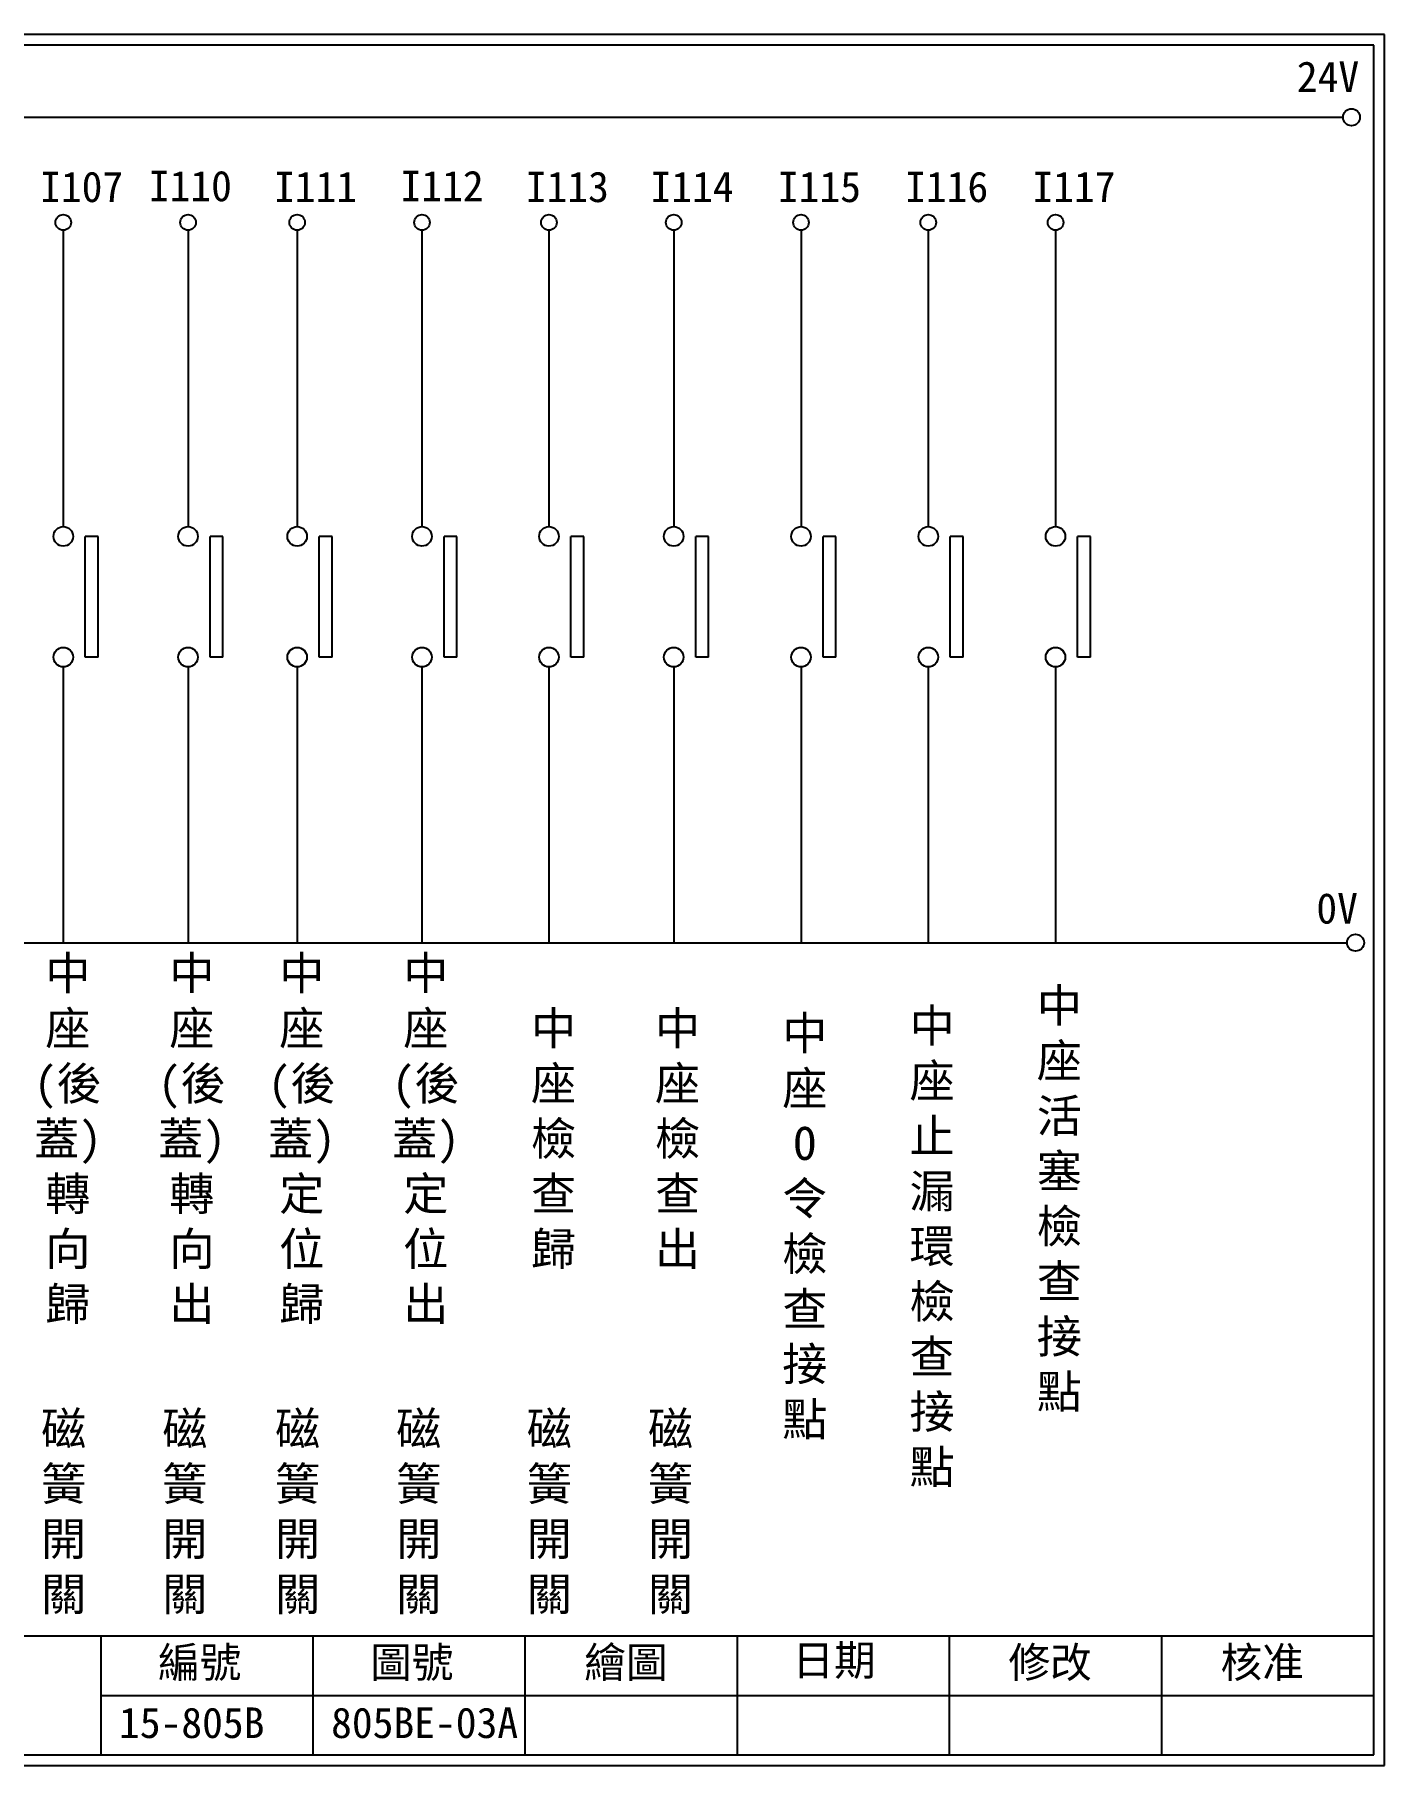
# Model space of a CAD drawing. Extents: x 275 to 562, y 265 to 469.
# Drawn here: x 402.8 to 561.9, y 264.9 to 468.9 of the extents above; entities that cross this region are included whole.
import ezdxf

# ---------------------------------------------------------------- set-up
doc = ezdxf.new("R2010")
doc.units = 0
doc.layers.get('0').update_dxf_attribs({"linetype": 'CONTINUOUS'})
doc.layers.add('圖框層', color=7, linetype='CONTINUOUS')
doc.layers.add('標尺寸層', color=3, linetype='CONTINUOUS')
doc.styles.add('CNS', font='romanc.shx', dxfattribs={"bigfont": 'chineset.shx'})
doc.styles.add('STSL', font='kaiu.ttf')

msp = doc.modelspace()

# ---------------------------------------------------------------- linework, layer by layer
for p, q in [((410.3, 409.78), (408.79, 409.78)), ((425.01, 409.78), (423.51, 409.78)), ((437.87, 409.78), (436.37, 409.78)), ((452.58, 409.78), (451.08, 409.78)), ((467.53, 409.78), (466.03, 409.78)), ((482.25, 409.78), (480.74, 409.78)), ((497.25, 409.78), (495.74, 409.78)), ((512.25, 409.78), (510.74, 409.78)), ((527.25, 409.78), (525.74, 409.78)), ((410.3, 395.55), (408.79, 395.55)), ((425.01, 395.55), (423.51, 395.55)), ((437.87, 395.55), (436.37, 395.55)), ((452.58, 395.55), (451.08, 395.55)), ((467.53, 395.55), (466.03, 395.55)), ((482.25, 395.55), (480.74, 395.55)), ((497.25, 395.55), (495.74, 395.55)), ((512.25, 395.55), (510.74, 395.55)), ((527.25, 395.55), (525.74, 395.55))]:
    msp.add_line(p, q)
for centre in [(558.02, 459.17), (558.5, 361.9)]:
    msp.add_circle(centre, 1)
at = {"layer": '圖框層', "color": 7}
for p, q in [((561.9, 468.91), (274.9, 468.91)), ((560.65, 467.66), (276.15, 467.66)), ((560.65, 266.2), (560.65, 467.66)), ((561.9, 264.95), (561.9, 468.91)), ((276.15, 280.2), (560.65, 280.2)), ((410.65, 266.2), (410.65, 280.2)), ((435.65, 266.2), (435.65, 280.2)), ((460.65, 266.2), (460.65, 280.2)), ((485.65, 266.2), (485.65, 280.2)), ((510.65, 266.2), (510.65, 280.2)), ((535.65, 266.2), (535.65, 280.2)), ((410.65, 273.2), (560.65, 273.2)), ((276.15, 266.2), (560.65, 266.2)), ((274.9, 264.95), (561.9, 264.95))]:
    msp.add_line(p, q, dxfattribs=at)
at = {"layer": '標尺寸層', "color": 7}
for p, q in [((279.42, 459.17), (557.02, 459.17)), ((406.19, 445.86), (406.19, 410.93)), ((420.9, 445.86), (420.9, 410.93)), ((433.76, 445.86), (433.76, 410.93)), ((448.47, 445.86), (448.47, 410.93)), ((463.43, 445.86), (463.43, 410.93)), ((478.14, 445.86), (478.14, 410.93)), ((493.14, 445.86), (493.14, 410.93)), ((508.14, 445.86), (508.14, 410.93)), ((523.14, 445.86), (523.14, 410.93)), ((408.79, 395.55), (408.79, 409.78)), ((410.3, 395.55), (410.3, 409.78)), ((423.51, 395.55), (423.51, 409.78)), ((425.01, 395.55), (425.01, 409.78)), ((436.37, 395.55), (436.37, 409.78)), ((437.87, 395.55), (437.87, 409.78)), ((451.08, 395.55), (451.08, 409.78)), ((452.58, 395.55), (452.58, 409.78)), ((466.03, 395.55), (466.03, 409.78)), ((467.53, 395.55), (467.53, 409.78)), ((480.74, 395.55), (480.74, 409.78)), ((482.25, 395.55), (482.25, 409.78)), ((495.74, 395.55), (495.74, 409.78)), ((497.25, 395.55), (497.25, 409.78)), ((510.74, 395.55), (510.74, 409.78)), ((512.25, 395.55), (512.25, 409.78)), ((525.74, 395.55), (525.74, 409.78)), ((527.25, 395.55), (527.25, 409.78)), ((406.19, 394.41), (406.19, 361.9)), ((406.19, 394.4), (406.19, 361.9)), ((420.9, 394.41), (420.9, 361.9)), ((420.9, 394.4), (420.9, 361.9)), ((433.76, 394.41), (433.76, 361.9)), ((433.76, 394.4), (433.76, 361.9)), ((448.47, 394.41), (448.47, 361.9)), ((448.47, 394.4), (448.47, 361.9)), ((463.43, 394.41), (463.43, 361.9)), ((463.43, 394.4), (463.43, 361.9)), ((478.14, 394.41), (478.14, 361.9)), ((478.14, 394.4), (478.14, 361.9)), ((493.14, 394.41), (493.14, 361.9)), ((493.14, 394.4), (493.14, 361.9)), ((508.14, 394.41), (508.14, 361.9)), ((508.14, 394.4), (508.14, 361.9)), ((523.14, 394.41), (523.14, 361.9)), ((523.14, 394.4), (523.14, 361.9)), ((279.63, 361.9), (557.5, 361.9))]:
    msp.add_line(p, q, dxfattribs=at)
for centre, radius in [((406.19, 446.78), 0.92), ((406.19, 446.78), 0.92), ((420.9, 446.78), 0.92), ((433.76, 446.78), 0.92), ((433.76, 446.78), 0.92), ((448.47, 446.78), 0.92), ((463.43, 446.78), 0.92), ((463.43, 446.78), 0.92), ((478.14, 446.78), 0.92), ((493.14, 446.78), 0.92), ((508.14, 446.78), 0.92), ((523.14, 446.78), 0.92), ((406.19, 409.78), 1.15), ((420.9, 409.78), 1.15), ((433.76, 409.78), 1.15), ((448.47, 409.78), 1.15), ((463.43, 409.78), 1.15), ((478.14, 409.78), 1.15), ((493.14, 409.78), 1.15), ((508.14, 409.78), 1.15), ((523.14, 409.78), 1.15), ((406.19, 395.55), 1.15), ((420.9, 395.55), 1.15), ((433.76, 395.55), 1.15), ((448.47, 395.55), 1.15), ((463.43, 395.55), 1.15), ((478.14, 395.55), 1.15), ((493.14, 395.55), 1.15), ((508.14, 395.55), 1.15), ((523.14, 395.55), 1.15)]:
    msp.add_circle(centre, radius, dxfattribs=at)

# ---------------------------------------------------------------- texts
at = {"layer": '圖框層', "color": 4, "style": 'STSL'}
for s, p in [('24V', (551.58, 462.16)), ('I110', (416.27, 449.28)), ('I112', (445.94, 449.28)), ('I107', (403.46, 449.18)), ('I111', (431.03, 449.18)), ('I113', (460.7, 449.18)), ('I114', (475.41, 449.18)), ('I115', (490.41, 449.18)), ('I116', (505.41, 449.18)), ('I117', (520.41, 449.18)), ('0V', (553.88, 364.15)), ('繪圖', (467.59, 275.29)), ('日期', (492.12, 275.53)), ('編號', (417.36, 275.28)), ('圖號', (442.36, 275.28)), ('修改', (517.59, 275.29)), ('核准', (542.59, 275.29)), ('15-805B', (412.76, 268.17)), ('805BE-03A', (437.76, 268.17))]:
    msp.add_text(s, height=3.6, dxfattribs=at).set_placement(p)
at = {"layer": '標尺寸層', "color": 7, "char_height": 3.9, "width": 4.9608, "attachment_point": 5, "style": 'CNS'}
for s, insert in [('{\\fDFKai-SB|b0|i0|c136|p65;中座(後蓋)轉向歸}', (406.73, 338.61)), ('{\\fDFKai-SB|b0|i0|c136|p65;中座(後蓋)轉向出}', (421.35, 338.61)), ('{\\fDFKai-SB|b0|i0|c136|p65;中座(後蓋)定位歸}', (434.3, 338.61)), ('{\\fDFKai-SB|b0|i0|c136|p65;中座(後蓋)定位出}', (448.92, 338.61)), ('{\\fDFKai-SB|b0|i0|c136|p65;中座活塞檢查接點}', (523.59, 331.53)), ('{\\fDFKai-SB|b0|i0|c136|p65;中座檢查歸}', (463.97, 338.61)), ('{\\fDFKai-SB|b0|i0|c136|p65;中座檢查出}', (478.59, 338.61)), ('{\\fDFKai-SB|b0|i0|c136|p65;中座O令檢查接點}', (493.59, 328.28)), ('{\\fDFKai-SB|b0|i0|c136|p65;中座止漏環檢查接點}', (508.59, 325.91)), ('{\\fDFKai-SB|b0|i0|c136|p65;磁簧開關}', (406.24, 294.67)), ('{\\fDFKai-SB|b0|i0|c136|p65;磁簧開關}', (420.52, 294.67)), ('{\\fDFKai-SB|b0|i0|c136|p65;磁簧開關}', (433.81, 294.67)), ('{\\fDFKai-SB|b0|i0|c136|p65;磁簧開關}', (448.09, 294.67)), ('{\\fDFKai-SB|b0|i0|c136|p65;磁簧開關}', (463.48, 294.67)), ('{\\fDFKai-SB|b0|i0|c136|p65;磁簧開關}', (477.76, 294.67))]:
    msp.add_mtext(s, dxfattribs=dict(at, insert=insert))

doc.saveas('drawing.dxf')
